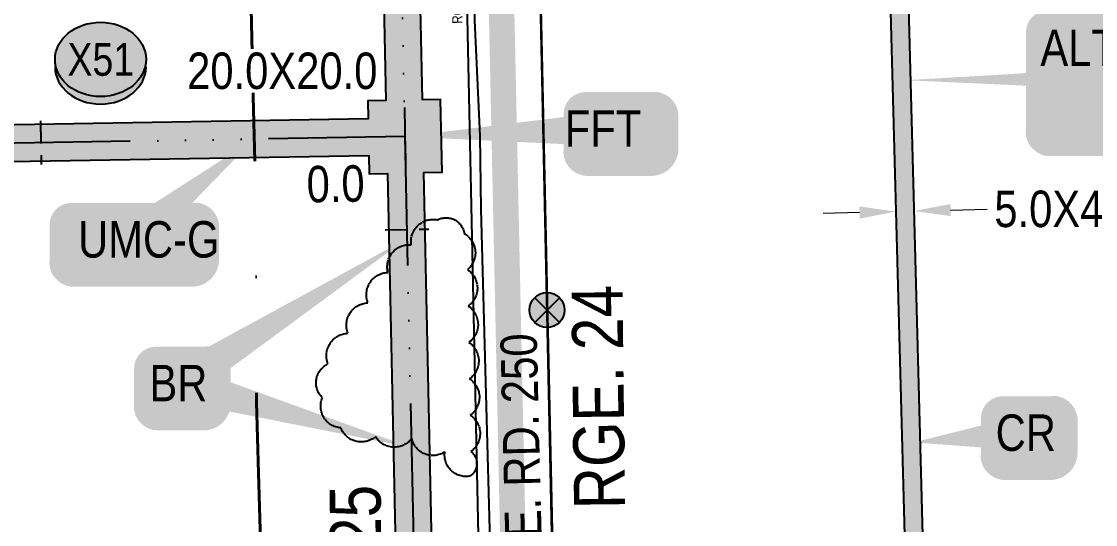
# Model space of a CAD drawing. Extents: x 88833 to 97610, y 5963373 to 5974710.
# Drawn here: x 93838.8 to 94133.6, y 5966447 to 5966585.1 of the extents above; entities that cross this region are included whole.
import ezdxf
from ezdxf.enums import TextEntityAlignment as Align

# ---------------------------------------------------------------- set-up
doc = ezdxf.new("R2010")
doc.units = 0
doc.header["$LTSCALE"] = 5
doc.header["$PDSIZE"] = 5
for name, pattern in [('0', [1, 1, 0]), ('COOP2', [10, 5, -1, 0, -1, 0, -1, 0, -1, 0, -1]), ('DASHDOT', [25.4, 12.7, -6.35, 0, -6.35]), ('foc-TIELINE', [1.875, 1.25, -0.625])]:
    doc.linetypes.add(name, pattern=pattern)
doc.layers.get('Defpoints').update_dxf_attribs({"color": 9})
for name, color, linetype in [('AS-POWER', 104, 'foc-POWER'), ('AS-POWER-EXISTING-PP', 72, 'Continuous'), ('AS-ROADS', 254, 'Continuous'), ('AS-TELEPHONE', 224, 'foc-TEL'), ('D-TXT', 6, 'Continuous'), ('D-TXT-1000', 6, 'Continuous'), ('L-ROAD-T', 7, 'Continuous'), ('L-SEC', 7, 'Continuous'), ('L-TITLEDB', 4, 'Continuous'), ('P-APEX RECON PAY ITEMS', 240, 'Continuous'), ('P-APEX RECON-10m BUFFER', 51, 'COOP2'), ('P-APEX RECON-URBAN', 30, 'COOP2'), ('P-APEX RECON-WORK AREA', 104, 'Continuous'), ('P-BUFFER-PURPLE', 187, 'foc-TIELINE'), ('P-BUFFER-PURPLE-T', 187, 'Continuous'), ('P-CROSSINGS', 250, 'Continuous'), ('T-BUSH', 110, '0')]:
    doc.layers.add(name, color=color, linetype=linetype)
doc.layers.add('AS-RECON EXISTING', color=151, linetype='DASHDOT', lineweight=40)
doc.layers.add('P-APEX RECON-TWS-T', color=104, linetype='Continuous', lineweight=9)
doc.layers.add('P-APEX RECON-TO BE BRUSHED-H', color=7, linetype='Continuous', true_color=0xafe19b)
doc.styles.add('1.8', font='ARIALN.TTF', dxfattribs={"height": 2})
doc.styles.add('175L', font='ARIALN.TTF', dxfattribs={"height": 2})
doc.styles.add('80', font='ARIALN.TTF', dxfattribs={"height": 10})
doc.styles.add('80CG', font='ARIALN.TTF', dxfattribs={"height": 10})
doc.styles.add('80L', font='ARIALN.TTF', dxfattribs={"height": 10})
doc.styles.add('Crossing', font='ARIALN.TTF', dxfattribs={"height": 10})
doc.styles.add('foc-LtypeFont', font='ARIALN.TTF', dxfattribs={"height": 7.349999999999999})
doc.linetypes.add('foc-POWER', pattern='A,6,-1,["P",foc-LtypeFont,S=0.2,R=0,X=-0.625,Y=-0.75],-1.239999999999999,4', length=12.24)
doc.linetypes.add('foc-TEL', pattern='A,2,-1,["T",foc-LtypeFont,S=0.2,R=0,X=-0.425,Y=-0.75],-1.239999999999999,8', length=12.24)
doc.dimstyles.new('Compass 5 000', dxfattribs={"dimscale": 5, "dimtxt": 9, "dimasz": 2, "dimexe": 0.2, "dimexo": 0.0625, "dimgap": 0.5, "dimtad": 0, "dimtih": 1, "dimtoh": 1, "dimzin": 0, "dimdsep": 46, "dimtxsty": '80CG', "dimcen": 0.1, "dimse1": 1, "dimse2": 1, "dimclrd": 256, "dimclrt": 256, "dimaunit": 1, "dimadec": 4, "dimazin": 0, "dimtfac": 0.06, "dimtofl": 0, "dimtmove": 0, "dimatfit": 1, "dimfxl": 0.2, "dimtolj": 1, "dimtzin": 0, "dimlwd": -1, "dimarcsym": 0})

# ---------------------------------------------------------------- blocks, each defined once
blk = doc.blocks.new('*U747')
at = {"true_color": 0xffffa8}
h = blk.add_hatch(color=51, dxfattribs=at)
edge = h.paths.add_edge_path()
edge.add_line((-16.49999999999998, -11.5), (16.49999999999998, -11.5))
edge.add_arc((16.49999999999998, -5.499999999999993), 6.000000000000007, 269.9999999999999, 359.9999999999999)
edge.add_line((22.49999999999999, -5.5), (22.49999999999999, 4))
edge.add_arc((16.49999999999998, 3.999999999999993), 6.000000000000007, 6.361109362927026e-14, 90.00000000000007)
edge.add_line((16.49999999999998, 10), (-16.49999999999998, 10))
edge.add_arc((-16.49999999999998, 3.999999999999993), 6.000000000000007, 89.99999999999993, 179.9999999999999)
edge.add_line((-22.49999999999999, 4), (-22.49999999999999, -5.5))
edge.add_arc((-16.49999999999998, -5.499999999999993), 6.000000000000007, 180, 270.0000000000001)
at = {"color": 240, "flags": 128}
for points in [[(33.64666370836201, 27.51887199907598, 0, 9.999999999999996, 0), (0, 0, 4.999999999999998, 4.999999999999998, 0)], [(-0.9975861934179426, -11.43768851242966, 0, 10, 0), (0, 0, 5, 5, 0)]]:
    blk.add_lwpolyline(points, format="xyseb", dxfattribs=at)
blk.add_lwpolyline([(-16.49999999999998, -11.5, 3, 3, 0), (16.49999999999998, -11.5, 3, 3, 0.4142135623730951), (22.49999999999999, -5.5, 3, 3, 0), (22.49999999999999, 4, 3, 0, 0.4142135623730951), (16.49999999999998, 10, 0, 0, 0), (-16.49999999999998, 10, 0, 0, 0.4142135623730951), (-22.49999999999999, 4, 0, 0, 0), (-22.49999999999999, -5.5, 0, 3, 0.4142135623730951)], format="xyseb", close=True, dxfattribs=at)
at = {"color": 4, "style": '80'}
blk.add_attdef('OTHER_001', (-14.69645293315144, -5.003410641200546), '', height=10, dxfattribs=at)
blk = doc.blocks.new('POWERPOLE')
h = blk.add_hatch(color=255)
edge = h.paths.add_edge_path()
edge.add_arc((0, 0), 0.9600000000000002, 0, 360)
at = {"linetype": 'Continuous'}
for p, q in [((0.678822509938982, -0.678822509938982), (-0.678822509938982, 0.678822509938982)), ((-0.678822509938982, -0.678822509938982), (0.678822509938982, 0.678822509938982))]:
    blk.add_line(p, q, dxfattribs=at)
blk.add_circle((0, 0), 0.9600000000000002, dxfattribs=at)
blk = doc.blocks.new('*D765')
at = {"layer": 'Defpoints', "color": 0, "transparency": 16777216}
for p in [(94083.78146233066, 5966533.03538558), (94078.8911469027, 5966529.007220052), (94083.88539178527, 5966529.140483784)]:
    blk.add_point(p, dxfattribs=at)
at = {"layer": 'P-APEX RECON-TWS-T', "transparency": 16777216}
for p, q in [((94093.77790419554, 5966533.302125232), (94103.77434606041, 5966533.568864885)), ((94068.79077558321, 5966532.635382197), (94058.79433371831, 5966532.368642544))]:
    blk.add_line(p, q, dxfattribs=at)
for points in [[(94068.7463189745, 5966534.301455841), (94068.83523219195, 5966530.969308552), (94078.78721744809, 5966532.902121848)], [(94093.73344758683, 5966534.968198877), (94093.82236080428, 5966531.636051588), (94083.78146233066, 5966533.03538558)]]:
    blk.add_solid(points, dxfattribs=at)
at = {"layer": 'P-APEX RECON-TWS-T', "transparency": 16777216, "insert": (94131.89167211775, 5966533.568864885), "char_height": 10, "attachment_point": 5, "style": '80CG'}
blk.add_mtext('\\A1;5.0X455.7', dxfattribs=at)
blk = doc.blocks.new('*U773')
at = {"true_color": 0xffffa8}
h = blk.add_hatch(color=51, dxfattribs=at)
edge = h.paths.add_edge_path()
edge.add_line((-6.499999999999975, -11.5), (6.499999999999975, -11.5))
edge.add_arc((6.499999999999982, -5.499999999999993), 6.000000000000007, 269.9999999999999, 359.9999999999999)
edge.add_line((12.49999999999999, -5.5), (12.49999999999999, 4))
edge.add_arc((6.499999999999982, 3.999999999999993), 6.000000000000007, 6.361109362927026e-14, 90.00000000000007)
edge.add_line((6.499999999999975, 10), (-6.499999999999975, 10))
edge.add_arc((-6.499999999999982, 3.999999999999993), 6.000000000000007, 89.99999999999993, 179.9999999999999)
edge.add_line((-12.49999999999999, 4), (-12.49999999999999, -5.5))
edge.add_arc((-6.499999999999982, -5.499999999999993), 6.000000000000007, 180, 270.0000000000001)
at = {"color": 240, "flags": 128}
blk.add_lwpolyline([(-6.499999999999975, -11.5, 3, 3, 0), (6.499999999999975, -11.5, 3, 3, 0.4142135623730951), (12.49999999999999, -5.5, 3, 3, 0), (12.49999999999999, 4, 3, 0, 0.4142135623730951), (6.499999999999975, 10, 0, 0, 0), (-6.499999999999975, 10, 0, 0, 0.4142135623730951), (-12.49999999999999, 4, 0, 0, 0), (-12.49999999999999, -5.5, 0, 3, 0.4142135623730951)], format="xyseb", close=True, dxfattribs=at)
for points in [[(-30.96356144351549, -2.687071597293131, 0, 9.999999999999996, 0), (0, 0, 4.999999999999998, 4.999999999999998, 0)], [(-0.9975861934179426, -11.43768851242966, 0, 10, 0), (0, 0, 5, 5, 0)]]:
    blk.add_lwpolyline(points, format="xyseb", dxfattribs=at)
at = {"color": 4, "style": '80'}
blk.add_attdef('OTHER_001', (-14.69645293315144, -5.003410641200546), '', height=10, dxfattribs=at)
blk = doc.blocks.new('*U778')
at = {"true_color": 0xffffa8}
h = blk.add_hatch(color=51, dxfattribs=at)
edge = h.paths.add_edge_path()
edge.add_line((-6.499999999999975, -11.5), (6.499999999999975, -11.5))
edge.add_arc((6.499999999999982, -5.499999999999993), 6.000000000000007, 269.9999999999999, 359.9999999999999)
edge.add_line((12.49999999999999, -5.5), (12.49999999999999, 4))
edge.add_arc((6.499999999999982, 3.999999999999993), 6.000000000000007, 6.361109362927026e-14, 90.00000000000007)
edge.add_line((6.499999999999975, 10), (-6.499999999999975, 10))
edge.add_arc((-6.499999999999982, 3.999999999999993), 6.000000000000007, 89.99999999999993, 179.9999999999999)
edge.add_line((-12.49999999999999, 4), (-12.49999999999999, -5.5))
edge.add_arc((-6.499999999999982, -5.499999999999993), 6.000000000000007, 180, 270.0000000000001)
at = {"color": 240, "flags": 128}
for points in [[(62.00585018470716, 39.43785862697681, 0, 10, 0), (0, 0, 5, 5, 0)], [(63.56359139676493, -17.69929356923985, 0, 9.999999999999991, 0), (0, 0, 4.999999999999996, 4.999999999999996, 0)]]:
    blk.add_lwpolyline(points, format="xyseb", dxfattribs=at)
blk.add_lwpolyline([(-6.499999999999975, -11.5, 3, 3, 0), (6.499999999999975, -11.5, 3, 3, 0.4142135623730951), (12.49999999999999, -5.5, 3, 3, 0), (12.49999999999999, 4, 3, 0, 0.4142135623730951), (6.499999999999975, 10, 0, 0, 0), (-6.499999999999975, 10, 0, 0, 0.4142135623730951), (-12.49999999999999, 4, 0, 0, 0), (-12.49999999999999, -5.5, 0, 3, 0.4142135623730951)], format="xyseb", close=True, dxfattribs=at)
at = {"color": 4, "style": '80'}
blk.add_attdef('OTHER_001', (-14.69645293315144, -5.003410641200546), '', height=10, dxfattribs=at)
blk = doc.blocks.new('xing2')
h = blk.add_hatch(color=50)
h.dxf.hatch_style = 1
edge = h.paths.add_edge_path()
edge.add_ellipse((0, 0), major_axis=(-12.5, 0), ratio=0.8162973455633619, start_angle=0, end_angle=360)
h = blk.add_hatch(color=250)
h.dxf.hatch_style = 1
edge = h.paths.add_edge_path()
edge.add_ellipse((0, -2.047489049626165), major_axis=(-12.5, 0), ratio=0.8162973455633619, start_angle=0, end_angle=180)
edge.add_line((12.5, -2.047489049626165), (12.5, 0))
edge.add_ellipse((0, 0), major_axis=(-12.5, 0), ratio=0.8162973455633619, start_angle=0, end_angle=180, ccw=False)
edge.add_line((-12.5, 0), (-12.5, -2.047489049626165))
at = {"color": 250}
blk.add_ellipse((0, 0), major_axis=(-12.5, 0), ratio=0.8162973455633619, dxfattribs=at)
blk.add_ellipse((0, -2.047489049626165), major_axis=(-12.5, 0), ratio=0.8162973455633619, start_param=0, end_param=3.141592653589793, dxfattribs=at)
at = {"color": 250, "style": 'Crossing'}
blk.add_attdef('CROSSING', text='', height=9, dxfattribs=at).set_placement((0.08916442567715421, 0.0199513138486509), align=Align.MIDDLE_CENTER)
at = {"color": 250, "style": 'Crossing', "flags": 1}
for tag, p in [('OWNER', (0.08916442567715421, -12.49201765665748)), ('DESCRIPTION', (0.08916442567715421, -25.770021277247)), ('LOCATION', (0.08916442567715421, -39.30337514164421)), ('DWG_REF', (0.08916442567715421, -52.83672900604233))]:
    blk.add_attdef(tag, text='', height=9, dxfattribs=at).set_placement(p, align=Align.MIDDLE_CENTER)
blk = doc.blocks.new('*U1187')
at = {"true_color": 0xffffa8}
h = blk.add_hatch(color=51, dxfattribs=at)
edge = h.paths.add_edge_path()
edge.add_line((-56.49999999999998, -20), (56.49999999999996, -20))
edge.add_arc((56.49999999999998, -13.99999999999999), 6.000000000000007, 269.9999999999999, 359.9999999999999)
edge.add_line((62.49999999999999, -14), (62.49999999999999, 12.5))
edge.add_arc((56.49999999999999, 12.49999999999999), 6.000000000000007, 6.785183320455494e-14, 90.00000000000007)
edge.add_line((56.49999999999998, 18.5), (-56.49999999999996, 18.5))
edge.add_arc((-56.49999999999998, 12.49999999999999), 6.000000000000007, 89.99999999999993, 179.9999999999999)
edge.add_line((-62.49999999999999, 12.5), (-62.49999999999999, -14))
edge.add_arc((-56.49999999999999, -13.99999999999999), 6.000000000000007, 180, 270.0000000000001)
at = {"color": 240, "flags": 128}
blk.add_lwpolyline([(-56.49999999999998, -20, 3, 3, 0), (56.49999999999997, -20, 3, 3, 0.4142135623730951), (62.49999999999999, -14, 3, 3, 0), (62.49999999999999, 12.5, 3, 0, 0.4142135623730951), (56.49999999999998, 18.5, 0, 0, 0), (-56.49999999999997, 18.5, 0, 0, 0.4142135623730951), (-62.49999999999999, 12.5, 0, 0, 0), (-62.49999999999999, -14, 0, 3, 0.4142135623730951)], format="xyseb", close=True, dxfattribs=at)
for points in [[(-95.3554087067202, -0.6678675186229055, 0, 9.999999999999996, 0), (0, 0, 4.999999999999998, 4.999999999999998, 0)], [(-0.9975861934179426, -11.43768851242966, 0, 10, 0), (0, 0, 5, 5, 0)]]:
    blk.add_lwpolyline(points, format="xyseb", dxfattribs=at)
at = {"color": 4, "style": '80'}
blk.add_attdef('OTHER_001', (-14.69645293315144, -5.003410641200546), '', height=10, dxfattribs=at)
blk = doc.blocks.new('*U1188')
at = {"true_color": 0xffffa8}
h = blk.add_hatch(color=51, dxfattribs=at)
edge = h.paths.add_edge_path()
edge.add_line((-8.999999999999975, -11.5), (8.999999999999975, -11.5))
edge.add_arc((8.999999999999982, -5.499999999999993), 6.000000000000007, 269.9999999999999, 359.9999999999999)
edge.add_line((14.99999999999999, -5.5), (14.99999999999999, 4))
edge.add_arc((8.999999999999982, 3.999999999999993), 6.000000000000007, 6.361109362927026e-14, 90.00000000000007)
edge.add_line((8.999999999999975, 10), (-8.999999999999975, 10))
edge.add_arc((-8.999999999999982, 3.999999999999993), 6.000000000000007, 89.99999999999993, 179.9999999999999)
edge.add_line((-14.99999999999999, 4), (-14.99999999999999, -5.5))
edge.add_arc((-8.999999999999982, -5.499999999999993), 6.000000000000007, 180, 270.0000000000001)
at = {"color": 240, "flags": 128}
blk.add_lwpolyline([(-8.999999999999975, -11.5, 3, 3, 0), (8.999999999999975, -11.5, 3, 3, 0.4142135623730951), (14.99999999999999, -5.5, 3, 3, 0), (14.99999999999999, 4, 3, 0, 0.4142135623730951), (8.999999999999975, 10, 0, 0, 0), (-8.999999999999975, 10, 0, 0, 0.4142135623730951), (-14.99999999999999, 4, 0, 0, 0), (-14.99999999999999, -5.5, 0, 3, 0.4142135623730951)], format="xyseb", close=True, dxfattribs=at)
for points in [[(-58.56290243120884, -2.198039230563379, 0, 9.999999999999996, 0), (0, 0, 4.999999999999998, 4.999999999999998, 0)], [(-0.9975861934179426, -11.43768851242966, 0, 10, 0), (0, 0, 5, 5, 0)]]:
    blk.add_lwpolyline(points, format="xyseb", dxfattribs=at)
at = {"color": 4, "style": '80'}
blk.add_attdef('OTHER_001', (-14.69645293315144, -5.003410641200546), '', height=10, dxfattribs=at)

msp = doc.modelspace()

# ---------------------------------------------------------------- hatches: boundary and pattern name
at = {"layer": 'P-APEX RECON-10m BUFFER', "transparency": 33554687}
h = msp.add_hatch(color=256, dxfattribs=at)
h.dxf.hatch_style = 1
h.paths.add_polyline_path([(94080.99285776928, 5966692.809246342), (94081.06578733106, 5966685.094450429), (94076.06998799181, 5966685.047224093), (94076.11891932524, 5966679.871061765), (94014.353760114, 5966678.166863348), (94014.21652466625, 5966683.140679322), (93994.24003708322, 5966682.589496441), (93994.37727253092, 5966677.615680463), (93979.37958049274, 5966677.201870424), (93979.59152527091, 5966667.211870531), (93994.65286397148, 5966667.627436682), (93994.7912199647, 5966662.613008859), (94014.76770754757, 5966663.16419174), (94014.62935155454, 5966668.178619563), (94075.13302714024, 5966669.848011645), (94084.62243523884, 5966314.219177868), (93995.975232574, 5966311.820854323), (93987.01096587686, 5966318.014803859), (93987.1305717856, 5966311.859525488), (93994.47834836223, 5966306.782505933), (94089.74989443166, 5966309.360049105), (94080.2574726139, 5966665.101826222), (94096.24209056943, 5966665.252932123), (94096.0531852715, 5966685.236129402), (94091.05738597082, 5966685.188903067), (94090.98279275009, 5966693.079687835)])
h = msp.add_hatch(color=256, dxfattribs=at)
h.dxf.hatch_style = 1
h.paths.add_polyline_path([(93558.80233280436, 5966538.855981803), (93573.32164688273, 5966539.083744813), (93573.2024459907, 5966542.242195495), (93934.1252814791, 5966548.315130441), (93934.2316976467, 5966543.277352273), (93939.22634358576, 5966543.382857331), (93942.83875256075, 5966372.157194397), (93937.87101709329, 5966372.052388306), (93938.29253478478, 5966352.072744131), (93943.26027025106, 5966352.177550221), (93943.67671958503, 5966332.438142594), (93938.68180852651, 5966332.332763171), (93939.10332621816, 5966312.353118991), (93944.09823727534, 5966312.458498419), (93944.75398767345, 5966281.37638745), (93939.75907661716, 5966281.271008022), (93940.18059430865, 5966261.29136384), (93945.17550536376, 5966261.396743263), (93949.04957538717, 5966077.768529359), (93944.05466433671, 5966077.663149936), (93944.47618202817, 5966057.683505749), (93949.47109307747, 5966057.788885172), (93953.04608201451, 5965888.34253719), (93963.03632324985, 5965888.532515588), (93959.64621104939, 5966049.216748181), (93972.62746288517, 5966047.648993107), (93972.5204243495, 5966052.694245775), (93959.53977107651, 5966054.261928554), (93959.46091515789, 5966057.999644024), (93964.45582620833, 5966058.105023443), (93964.03430851687, 5966078.084667628), (93959.03939746643, 5966077.979288205), (93955.16532743232, 5966261.607502114), (93960.16023848848, 5966261.712881538), (93959.73872079699, 5966281.692525718), (93954.74380974087, 5966281.587146295), (93954.08805934097, 5966312.669257265), (93959.08297039816, 5966312.774636688), (93958.66145270667, 5966332.754280869), (93953.66654164952, 5966332.648901439), (93953.25009231443, 5966352.388309061), (93958.2721789646, 5966352.494261817), (93958.16635134003, 5966357.51041731), (93966.0496532442, 5966357.693516176), (93965.83771234086, 5966367.683333439), (93957.95559201734, 5966367.500262015), (93957.85066127311, 5966372.473905999), (93952.82857462317, 5966372.367953247), (93952.74137705925, 5966376.501056871), (93965.6451225197, 5966376.761039026), (93965.5391522215, 5966381.755940417), (93952.63599758889, 5966381.495970163), (93949.21616010307, 5966543.593878525), (93954.2113307497, 5966543.699394671), (93953.7892883513, 5966563.679027774), (93948.79376998018, 5966563.573504287), (93946.74167538332, 5966660.440185844), (93948.31212528888, 5966660.464888057), (93948.24533083633, 5966666.346979449), (93959.49477076656, 5966666.657369284), (93959.28282598843, 5966676.647369182), (93948.13185792182, 5966676.339696339), (93948.08437547316, 5966680.521122988), (93928.07112236872, 5966680.205936164), (93928.4750591778, 5966660.152863115), (93936.75071760161, 5966660.283034173), (93938.80395341002, 5966563.362483088), (93933.80965524811, 5966563.256985376), (93933.91425833276, 5966558.305039169), (93572.82552913534, 5966552.22931288), (93572.56841788444, 5966559.041956582), (93567.55847816938, 5966558.986075492), (93566.42794398218, 5966603.276365343), (93557.80216662762, 5966608.316324065), (93557.31213215229, 5966607.512936363), (93558.36763378681, 5966558.883560403)])
at = {"layer": 'P-APEX RECON-TO BE BRUSHED-H', "transparency": 33554687}
h = msp.add_hatch(color=256, dxfattribs=at)
h.dxf.hatch_style = 1
h.paths.add_polyline_path([(93946.11976865224, 5966526.959186489), (93939.71744318974, 5966520.105079041), (93940.77605033253, 5966469.927839683), (93947.44770308014, 5966467.43105974), (93950.8456383983, 5966466.357745399), (93949.49096595029, 5966530.568273319)])

# ---------------------------------------------------------------- linework, layer by layer
at = {"layer": 'AS-POWER', "flags": 128}
msp.add_lwpolyline([(93983.03956010193, 5966505.848157025), (93980.33918871658, 5966635.677413386), (93978.36236633925, 5966710.131112695)], dxfattribs=at)
at = {"layer": 'AS-RECON EXISTING', "flags": 128}
msp.add_lwpolyline([(93901.44453620393, 5966610.218567781), (93901.38819376416, 5966608.865423734), (93901.59955820265, 5966596.016435446), (93902.39358596657, 5966564.506302255), (93902.97288792729, 5966536.744668365), (93903.17527026654, 5966518.579811893), (93903.36604257433, 5966496.106742643), (93903.29638603491, 5966480.546396951), (93903.77162161683, 5966461.147160909), (93904.31733930239, 5966445.684905724), (93904.00467992305, 5966430.298261423), (93904.52411282662, 5966400.342552911), (93905.0446224032, 5966384.697465928), (93907.89933293765, 5966384.696777354), (93912.08667575468, 5966384.877230773), (93917.12516006923, 5966384.790327655), (93942.86059180622, 5966385.598316515), (93961.43794620232, 5966386.985641448)], dxfattribs=at)
at = {"layer": 'AS-ROADS', "const_width": 7.000000000000012, "flags": 128}
msp.add_lwpolyline([(94020.18167347279, 5964179.764959783), (94016.38389049683, 5964372.857735087), (94000.1330308254, 5965162.172428597), (93985.10416949596, 5965906.543056373), (93958.31183580693, 5967160.051705897), (93939.04280299635, 5968064.274779486), (93917.29502456878, 5969118.160662154), (93899.54201417332, 5969937.457268883), (93880.53157597387, 5970849.510059006)], dxfattribs=at)
at = {"layer": 'AS-TELEPHONE', "flags": 128}
msp.add_lwpolyline([(93968.87754078346, 5966388.076810608), (93964.90235251548, 5966533.522379478), (93964.65168691959, 5966553.713665498), (93963.20600489403, 5966585.311238821), (93962.98135408395, 5966605.68900722), (93962.60672353648, 5966622.624300394), (93961.44941215485, 5966654.367605263), (93960.95601018574, 5966670.108406601), (93959.24800000021, 5966689.044)], dxfattribs=at)
at = {"layer": 'L-SEC', "flags": 128}
for points in [[(93975.99800000021, 5965888.778999996), (93959.01, 5966689.507)], [(93996.09747174675, 5965889.205424236), (93979.10947174672, 5966689.933424236)]]:
    msp.add_lwpolyline(points, dxfattribs=at)
at = {"layer": 'L-TITLEDB', "flags": 128}
msp.add_lwpolyline([(93996.09913023503, 5965889.123568673), (94399.27369620117, 5965896.034689036), (94382.02281663242, 5966691.417944018), (94282.14081663224, 5966688.631944006), (94281.93257324562, 5966698.248965107), (93979.10696598544, 5966690.05105294), (93984.466, 5966441.126), (94072.25200000001, 5966442.94), (94074.746, 5966322.234), (93986.96, 5966320.419999987)], close=True, dxfattribs=at)
at = {"layer": 'P-APEX RECON-URBAN', "ltscale": 1.5, "flags": 128}
for points in [[(89862.3144231309, 5969420.077827768), (89867.2103470219, 5969428.524596035), (89870.14172876735, 5969432.837993488), (89871.23414804651, 5969440.262044829), (89870.98573738692, 5969451.31204584), (89869.21394255273, 5969465.882083628), (89874.38183079123, 5969505.037689408), (89878.80659277725, 5969544.863734503), (89884.1514435575, 5969585.191215969), (89892.20559743706, 5969617.100633054), (89902.64243527879, 5969647.039175081), (89920.51151465335, 5969655.251927998), (90029.9257993548, 5969662.380119214), (90138.48069039815, 5969668.857980965), (90357.81694192986, 5969689.032902524), (90562.77498142899, 5969696.813603154), (90589.95981035582, 5969720.18618715), (90720.27254620194, 5969722.878932685), (90776.00617715603, 5969735.86694721), (91186.50274065787, 5969696.001902156), (91462.20749338125, 5969691.780471366), (92125.72649659759, 5969704.861594442), (92128.77294061036, 5969486.170019364), (92217.36435684729, 5969300.618202974), (92221.26775278136, 5969073.304265536), (93093.27690921753, 5969087.635830862), (93106.74073312819, 5968355.068553096), (93124.6981280196, 5968305.644354363), (93129.21661116328, 5968093.237360269), (93161.83295964824, 5968029.816529077), (93132.24549880826, 5967948.401460741), (93140.25788409355, 5967559.936543403), (93144.05561528994, 5967553.379365988), (93150.53987551002, 5967550.023315996), (93471.98933182954, 5967554.97460513), (93537.10975395488, 5967530.141949479), (93807.32326681334, 5967535.904419597), (93870.96798301328, 5967527.575662247), (94192.33727641888, 5967535.661390393), (94197.92342547815, 5967257.787708892), (94078.16795056922, 5967114.694833948), (94085.55366437012, 5966738.87183281), (94086.15603930214, 5966675.150077878), (93941.51745095891, 5966671.159270513), (93944.01049299899, 5966553.478190036), (93958.0435776508, 5965888.319777539), (93972.59845403822, 5965166.716988068), (93975.55523176982, 5965146.730762534), (93977.13828254829, 5965068.998099279), (93975.00792905138, 5965048.860464028), (93989.0368628249, 5964391.951417144), (94052.05034787196, 5964393.271078225), (94345.15548319234, 5964399.496451166), (94346.84279578344, 5964325.41703755), (94351.14867279292, 5964301.360032139), (94401.94702974972, 5964302.499872417), (94446.67188581123, 5964297.430563057), (95465.60363415693, 5964319.322975862)], [(93944.01049299899, 5966553.478190036), (92926.98838845956, 5966536.365642778), (92925.60390313364, 5966638.928677518), (92308.6025905748, 5966628.295825725), (92306.782309297, 5966709.678618085), (92300.5385496544, 5966991.281357051), (92298.722500996, 5967072.952809089), (92281.76777588259, 5967072.541881749), (92280.52382479618, 5967071.502251443)]]:
    msp.add_lwpolyline(points, dxfattribs=at)
at = {"layer": 'P-APEX RECON-WORK AREA', "flags": 128}
for points in [[(94089.74989443166, 5966309.360049105), (94080.2574726139, 5966665.101826222), (94096.24209056943, 5966665.252932123), (94096.0531852715, 5966685.236129402), (94091.05738597082, 5966685.188903067), (94090.98279275009, 5966693.079687835), (94080.99285776928, 5966692.809246342), (94081.06578733106, 5966685.094450429), (94076.06998799181, 5966685.047224093), (94076.11891932524, 5966679.871061765), (94014.353760114, 5966678.166863348), (94014.21652466625, 5966683.140679322), (93994.24003708322, 5966682.589496441), (93994.37727253092, 5966677.615680463), (93979.37958049274, 5966677.201870424), (93979.59152527091, 5966667.211870531), (93994.65286397148, 5966667.627436682), (93994.7912199647, 5966662.613008859), (94014.76770754757, 5966663.16419174), (94014.62935155454, 5966668.178619563), (94075.13302714024, 5966669.848011645), (94084.62243523884, 5966314.219177868)], [(93573.2024459907, 5966542.242195507), (93934.1252814791, 5966548.315130453), (93934.2316976467, 5966543.277352285), (93939.22634358576, 5966543.382857343), (93942.83875256075, 5966372.157194403), (93937.87101709329, 5966372.052388323), (93938.29253478478, 5966352.072744143), (93943.26027025106, 5966352.177550233), (93943.67671958503, 5966332.438142612), (93938.68180852651, 5966332.332763189), (93939.10332621816, 5966312.353118999), (93944.09823727534, 5966312.458498431), (93944.75398767345, 5966281.376387462), (93939.75907661716, 5966281.271008028), (93940.18059430865, 5966261.291363858), (93945.17550536376, 5966261.396743281), (93949.04957538717, 5966077.768529371)]]:
    msp.add_lwpolyline(points, dxfattribs=at)
at = {"layer": 'P-BUFFER-PURPLE'}
for p, q in [((93943.87601006665, 5966561.470694758), (93944.14497593122, 5966545.485685308)), ((93844.00332177039, 5966557.791531924), (93844.20504616883, 5966545.802774842)), ((93938.5544560463, 5966527.857721657), (93950.54224255431, 5966528.110632272))]:
    msp.add_line(p, q, dxfattribs=at)
at = {"layer": 'T-BUSH', "flags": 128}
msp.add_lwpolyline([(93961.86744319786, 5966460.307187572, -0.52056705), (93954.9727803005, 5966466.932311587, -0.52056705), (93945.88187987525, 5966470.586579639, -0.52056705), (93935.91842328572, 5966471.110562684, -0.52056705), (93926.43512192204, 5966473.554012945, -0.52056705), (93921.36924301198, 5966481.777324944, -0.52056705), (93922.88523881068, 5966491.134399674, -0.52056705), (93928.37286020032, 5966499.484667703, -0.52056705), (93933.86048158984, 5966507.834935732, -0.52056705), (93939.3481029795, 5966516.185203762, -0.52056705), (93945.7600412739, 5966523.777630844, -0.52056705), (93952.93873601893, 5966530.624801199, -0.52056705), (93960.285313007, 5966526.847546306, -0.52056705), (93961.197281164, 5966516.967825384, -0.52056705), (93961.38412904684, 5966506.977527464, -0.52056705), (93961.57097693, 5966496.987229542, -0.52056705), (93961.75782481284, 5966486.996931622, -0.52056705), (93961.944672696, 5966477.0066337, -0.52056705), (93962.13152057884, 5966467.01633578, -0.52056705)], format="xyb", close=True, dxfattribs=at)

# ---------------------------------------------------------------- block references
at = {"layer": 'AS-POWER-EXISTING-PP', "xscale": 4.996022535000007, "yscale": 4.996022535000007, "zscale": 4.996022535000007}
msp.add_blockref('POWERPOLE', (93983.02000000015, 5966505.86), dxfattribs=at)
at = {"layer": 'P-APEX RECON PAY ITEMS'}
ref = msp.add_blockref('*U1187', (94176.98175446664, 5966569.607768288), dxfattribs=at)
ref.add_attrib('OTHER_001', 'ALTERNATE ACCESS', (94118.40740248848, 5966572.855835591), dxfattribs={"layer": '0', "color": 4, "height": 10, "style": '80'})
ref.add_attrib('OTHER_002', 'IF NEEDED', (94146.20412827292, 5966556.189168924), dxfattribs={"layer": '0', "color": 4, "height": 10, "style": '80'})
for name, p, values in [('*U1188', (94002.57339543018, 5966555.676229266), {'OTHER_001': 'FFT'}), ('*U747', (93868.99333629178, 5966525.271128002), {'OTHER_001': 'UMC-G'})]:
    msp.add_blockref(name, p, dxfattribs=at).add_auto_attribs(values)
ref = msp.add_blockref('*U778', (93882.17148839899, 5966485.824103279), dxfattribs=at)
ref.add_attrib('OTHER_001', 'BR', (93873.87339835806, 5966480.824103279), dxfattribs={"layer": '0', "color": 4, "height": 10, "style": '80'})
ref = msp.add_blockref('*U773', (94114.61285214477, 5966472.228625177), dxfattribs=at)
ref.add_attrib('OTHER_001', 'CR', (94106.1510513262, 5966467.225214536), dxfattribs={"layer": '0', "color": 4, "height": 10, "style": '80'})
at = {"layer": 'P-CROSSINGS', "xscale": 0.9992045070000001, "yscale": 0.9992045070000001, "zscale": 0.9992045070000001}
msp.add_blockref('xing2', (93860.45057985111, 5966574.649691978), dxfattribs=at).add_auto_attribs({'CROSSING': 'X51'})

# ---------------------------------------------------------------- texts
at = {"layer": 'D-TXT', "color": 3, "char_height": 14.00000000000002, "attachment_point": 1, "rotation": 90.65514510713209, "style": '80L'}
for s, width, insert in [('RGE. 24', 63.86109320252277, (93990.42520845143, 5966451.142570166)), ('RGE. 25', 61.03029542109012, (93924.0172731546, 5966396.291273071))]:
    msp.add_mtext_dynamic_manual_height_columns(s, width=width, gutter_width=47.5, heights=[0], dxfattribs=dict(at, insert=insert))
at = {"layer": 'D-TXT-1000', "color": 3, "insert": (93956.99387060165, 5966584.412958056), "char_height": 2.800000000000005, "attachment_point": 1, "rotation": 90.65514510713209, "style": '80L'}
msp.add_mtext_dynamic_manual_height_columns('RGE. 25', width=12.18120984888529, gutter_width=47.5, heights=[0], dxfattribs=at)
at = {"layer": 'L-ROAD-T', "insert": (93971.06678461496, 5966462.738567039), "char_height": 9.999999999999995, "width": 74.18777044865438, "attachment_point": 2, "rotation": 91.40944444444446, "style": '80L'}
msp.add_mtext('RGE. RD. 250', dxfattribs=at)
at = {"layer": 'P-BUFFER-PURPLE-T', "style": '1.8'}
msp.add_text('0.0', height=9.99204507000001, rotation=0.9639753473630654, dxfattribs=at).set_placement((93924.97903742576, 5966540.51836788), align=Align.MIDDLE_CENTER)

# ---------------------------------------------------------------- dimensions: what is measured, and where the dimension line sits
at = {"layer": 'P-APEX RECON-TWS-T'}
dim = msp.add_aligned_dim(p1=(94078.89114690268, 5966529.007220052), p2=(94083.88539178528, 5966529.140483784), distance=3.896288148215321, text='5.0X455.7', dimstyle='Compass 5 000', dxfattribs=at)
dim.commit()
dim.dimension.update_dxf_attribs({"geometry": '*D765', "text_midpoint": (94131.89167211775, 5966533.568864885)})

# ---------------------------------------------------------------- next in the draw order: texts
at = {"layer": 'P-APEX RECON-TWS-T', "insert": (93884.22490862035, 5966576.533048124), "char_height": 9.999999999999996, "attachment_point": 1, "style": '175L', "bg_fill": 3, "box_fill_scale": 1.1, "bg_fill_color": 256, "bg_fill_transparency": 0}
msp.add_mtext_dynamic_manual_height_columns('20.0X20.0', width=49.8612551159618, gutter_width=100, heights=[0], dxfattribs=at)

# ---------------------------------------------------------------- next in the draw order: linework, layer by layer
at = {"layer": 'P-APEX RECON-WORK AREA', "flags": 128}
msp.add_lwpolyline([(93952.63599758889, 5966381.495970177), (93949.21616010307, 5966543.593878531), (93954.2113307497, 5966543.699394683), (93953.7892883513, 5966563.679027786), (93948.79376998018, 5966563.573504299), (93946.74167538332, 5966660.440185855), (93948.31212528888, 5966660.464888074), (93948.24533083633, 5966666.346979461), (93959.49477076656, 5966666.657369296), (93959.28282598843, 5966676.647369199), (93948.13185792182, 5966676.339696357), (93948.08437547316, 5966680.521123006), (93928.07112236872, 5966680.205936169), (93928.4750591778, 5966660.152863127), (93936.75071760161, 5966660.283034185), (93938.80395341002, 5966563.3624831), (93933.80965524811, 5966563.256985388), (93933.91425833276, 5966558.305039175), (93572.82552913534, 5966552.229312892)], dxfattribs=at)

doc.saveas('drawing.dxf')
